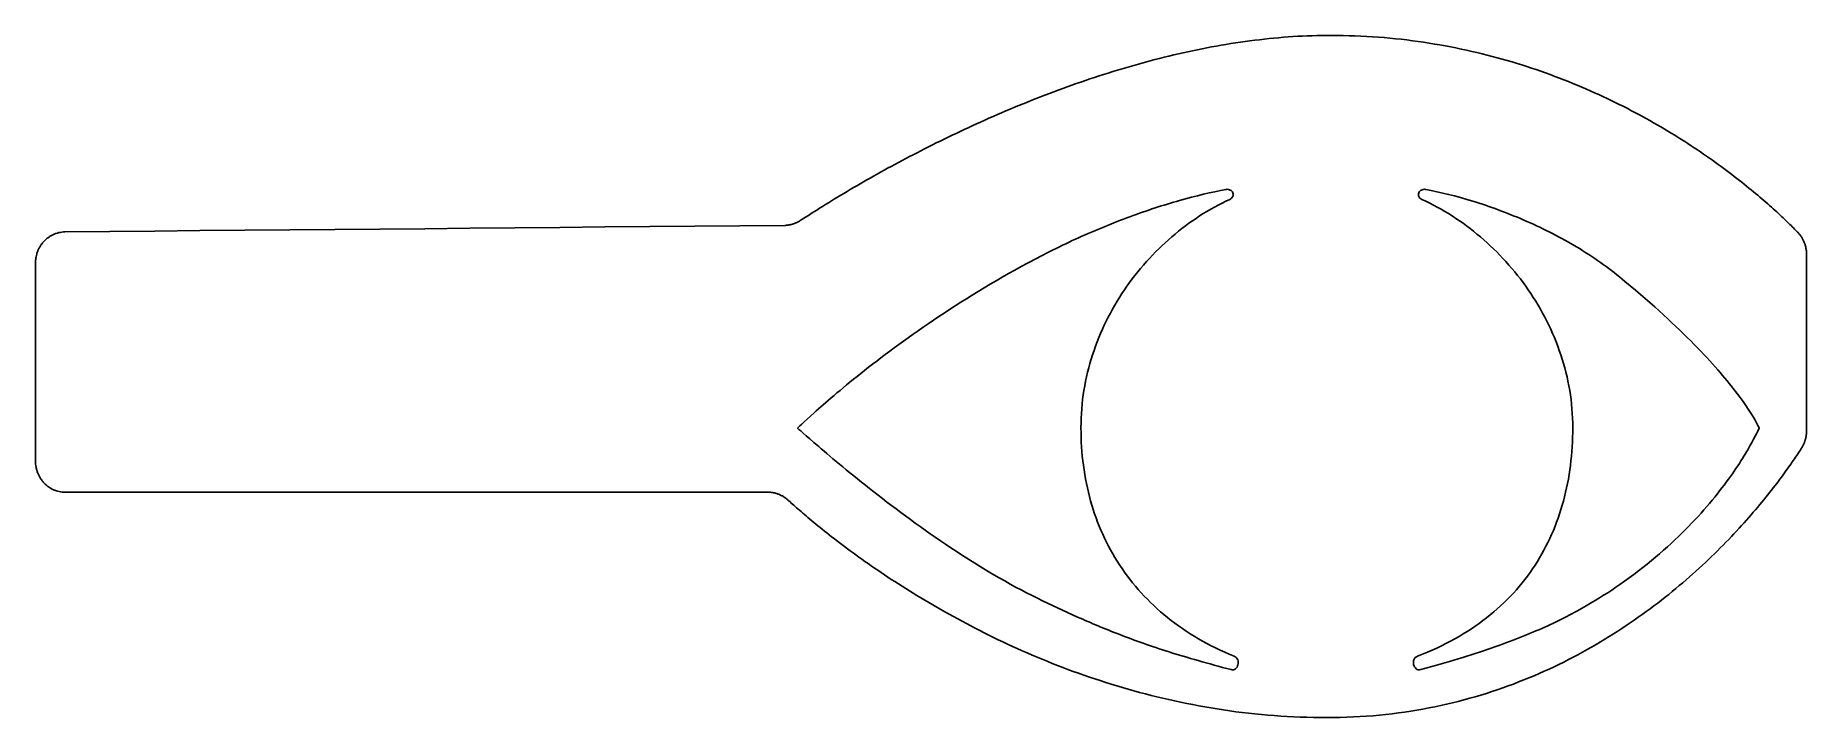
# Model space of a CAD drawing. Extents: x -12 to 131, y -91 to -36.
import ezdxf

# ---------------------------------------------------------------- set-up
doc = ezdxf.new("R2010")
doc.units = 0
doc.layers.add('LAYER_2', color=7, linetype='CONTINUOUS')

msp = doc.modelspace()

# ---------------------------------------------------------------- linework, layer by layer
at = {"layer": 'LAYER_2', "color": 250}
for points, knots in [([(-11.58, -54.56), (-11.58, -54.56), (-11.58, -55.56), (-11.58, -55.56), (-11.58, -55.56), (-11.58, -56.56), (-11.58, -56.56), (-11.58, -56.56), (-11.58, -57.56), (-11.58, -57.56), (-11.58, -57.56), (-11.58, -58.56), (-11.58, -58.56), (-11.58, -58.56), (-11.58, -59.55), (-11.58, -59.55), (-11.58, -59.55), (-11.58, -60.55), (-11.58, -60.55), (-11.58, -60.55), (-11.58, -61.55), (-11.58, -61.55), (-11.58, -61.55), (-11.58, -62.55), (-11.58, -62.55), (-11.58, -62.55), (-11.58, -63.55), (-11.58, -63.55), (-11.58, -63.55), (-11.58, -64.54), (-11.58, -64.54), (-11.58, -64.54), (-11.58, -65.54), (-11.58, -65.54), (-11.58, -65.54), (-11.58, -66.54), (-11.58, -66.54), (-11.58, -66.54), (-11.58, -67.54), (-11.58, -67.54), (-11.58, -67.54), (-11.58, -68.53), (-11.58, -68.53), (-11.58, -68.53), (-11.58, -69.53), (-11.58, -69.53), (-11.58, -69.53), (-11.58, -70.53), (-11.58, -70.53), (-11.58, -70.62), (-11.58, -70.7), (-11.57, -70.79), (-11.56, -70.88), (-11.55, -70.96), (-11.53, -71.04), (-11.52, -71.13), (-11.5, -71.21), (-11.47, -71.29), (-11.45, -71.37), (-11.42, -71.44), (-11.39, -71.52), (-11.36, -71.6), (-11.33, -71.67), (-11.29, -71.74), (-11.26, -71.81), (-11.22, -71.88), (-11.17, -71.95), (-11.13, -72.02), (-11.08, -72.08), (-11.03, -72.15), (-10.98, -72.21), (-10.93, -72.27), (-10.88, -72.33), (-10.82, -72.38), (-10.77, -72.44), (-10.71, -72.49), (-10.65, -72.54), (-10.59, -72.59), (-10.52, -72.64), (-10.46, -72.68), (-10.39, -72.72), (-10.32, -72.76), (-10.26, -72.8), (-10.19, -72.84), (-10.11, -72.87), (-10.04, -72.9), (-9.97, -72.93), (-9.89, -72.96), (-9.82, -72.98), (-9.74, -73), (-9.66, -73.02), (-9.58, -73.04), (-9.5, -73.05), (-9.42, -73.06), (-9.34, -73.07), (-9.26, -73.07), (-9.18, -73.07), (-9.18, -73.07), (-5.63, -73.07), (-5.63, -73.07), (-5.63, -73.07), (-2.08, -73.07), (-2.08, -73.07), (-2.08, -73.07), (1.47, -73.07), (1.47, -73.07), (1.47, -73.07), (5.02, -73.07), (5.02, -73.07), (5.02, -73.07), (8.57, -73.07), (8.57, -73.07), (8.57, -73.07), (12.12, -73.07), (12.12, -73.07), (12.12, -73.07), (15.67, -73.07), (15.67, -73.07), (15.67, -73.07), (19.22, -73.07), (19.22, -73.07), (19.22, -73.07), (22.77, -73.07), (22.77, -73.07), (22.77, -73.07), (26.31, -73.07), (26.31, -73.07), (26.31, -73.07), (29.86, -73.07), (29.86, -73.07), (29.86, -73.07), (33.41, -73.07), (33.41, -73.07), (33.41, -73.07), (36.96, -73.07), (36.96, -73.07), (36.96, -73.07), (40.51, -73.07), (40.51, -73.07), (40.51, -73.07), (44.06, -73.07), (44.06, -73.07), (44.06, -73.07), (47.61, -73.07), (47.61, -73.07), (47.65, -73.07), (47.68, -73.07), (47.72, -73.07), (47.75, -73.07), (47.79, -73.08), (47.83, -73.08), (47.86, -73.08), (47.9, -73.09), (47.93, -73.09), (47.97, -73.1), (48, -73.1), (48.04, -73.11), (48.08, -73.12), (48.11, -73.13), (48.15, -73.13), (48.18, -73.14), (48.22, -73.15), (48.25, -73.16), (48.28, -73.17), (48.32, -73.18), (48.35, -73.2), (48.39, -73.21), (48.42, -73.22), (48.45, -73.23), (48.49, -73.25), (48.52, -73.26), (48.55, -73.27), (48.59, -73.29), (48.62, -73.31), (48.65, -73.32), (48.68, -73.34), (48.72, -73.36), (48.75, -73.37), (48.78, -73.39), (48.81, -73.41), (48.84, -73.43), (48.87, -73.45), (48.9, -73.47), (48.93, -73.49), (48.96, -73.51), (48.99, -73.53), (49.02, -73.55), (49.05, -73.58), (49.08, -73.6), (49.11, -73.62), (49.14, -73.65), (49.16, -73.67), (49.19, -73.7), (49.41, -73.9), (49.68, -74.14), (50, -74.42), (50.32, -74.7), (50.7, -75.02), (51.12, -75.37), (51.54, -75.72), (52.01, -76.1), (52.53, -76.51), (53.04, -76.92), (53.61, -77.35), (54.22, -77.8), (54.83, -78.25), (55.48, -78.72), (56.18, -79.2), (56.88, -79.68), (57.62, -80.17), (58.41, -80.67), (59.19, -81.17), (60.02, -81.68), (60.89, -82.18), (61.75, -82.69), (62.66, -83.19), (63.61, -83.69), (64.55, -84.19), (65.53, -84.69), (66.55, -85.17), (67.57, -85.65), (68.63, -86.12), (69.72, -86.57), (70.81, -87.02), (71.94, -87.45), (73.1, -87.86), (74.26, -88.26), (75.45, -88.64), (76.67, -88.99), (77.89, -89.34), (79.15, -89.66), (80.43, -89.94), (81.71, -90.22), (83.03, -90.47), (84.37, -90.67), (85.71, -90.87), (87.07, -91.02), (88.47, -91.13), (89.86, -91.23), (91.28, -91.29), (92.72, -91.29), (94.18, -91.29), (95.59, -91.22), (96.97, -91.09), (98.34, -90.95), (99.67, -90.76), (100.96, -90.51), (102.25, -90.26), (103.5, -89.95), (104.71, -89.6), (105.91, -89.25), (107.08, -88.85), (108.21, -88.41), (109.33, -87.97), (110.42, -87.5), (111.46, -86.99), (112.5, -86.48), (113.5, -85.94), (114.46, -85.38), (115.42, -84.82), (116.34, -84.23), (117.22, -83.63), (118.1, -83.03), (118.94, -82.42), (119.74, -81.8), (120.53, -81.17), (121.29, -80.54), (122, -79.91), (122.72, -79.28), (123.39, -78.66), (124.03, -78.04), (124.66, -77.42), (125.26, -76.8), (125.81, -76.21), (126.36, -75.61), (126.87, -75.03), (127.34, -74.48), (127.81, -73.93), (128.24, -73.4), (128.63, -72.9), (129.02, -72.4), (129.37, -71.94), (129.68, -71.51), (129.99, -71.08), (130.26, -70.7), (130.49, -70.36), (130.72, -70.03), (130.91, -69.74), (131.05, -69.5), (131.07, -69.48), (131.09, -69.45), (131.1, -69.42), (131.12, -69.4), (131.13, -69.37), (131.15, -69.34), (131.16, -69.32), (131.18, -69.29), (131.19, -69.26), (131.2, -69.23), (131.22, -69.2), (131.23, -69.18), (131.24, -69.15), (131.26, -69.12), (131.27, -69.09), (131.28, -69.06), (131.29, -69.03), (131.3, -69), (131.31, -68.98), (131.32, -68.95), (131.33, -68.92), (131.34, -68.89), (131.35, -68.86), (131.36, -68.83), (131.37, -68.8), (131.38, -68.77), (131.38, -68.74), (131.39, -68.71), (131.4, -68.68), (131.4, -68.65), (131.41, -68.62), (131.42, -68.59), (131.42, -68.56), (131.43, -68.52), (131.43, -68.49), (131.44, -68.46), (131.44, -68.43), (131.44, -68.4), (131.45, -68.37), (131.45, -68.34), (131.45, -68.31), (131.46, -68.28), (131.46, -68.24), (131.46, -68.21), (131.46, -68.18), (131.46, -68.15), (131.46, -68.12), (131.46, -68.09), (131.46, -68.09), (131.46, -67.2), (131.46, -67.2), (131.46, -67.2), (131.46, -66.31), (131.46, -66.31), (131.46, -66.31), (131.46, -65.42), (131.46, -65.42), (131.46, -65.42), (131.46, -64.53), (131.46, -64.53), (131.46, -64.53), (131.46, -63.64), (131.46, -63.64), (131.46, -63.64), (131.46, -62.75), (131.46, -62.75), (131.46, -62.75), (131.46, -61.86), (131.46, -61.86), (131.46, -61.86), (131.46, -60.97), (131.46, -60.97), (131.46, -60.97), (131.46, -60.08), (131.46, -60.08), (131.46, -60.08), (131.46, -59.19), (131.46, -59.19), (131.46, -59.19), (131.46, -58.3), (131.46, -58.3), (131.46, -58.3), (131.46, -57.41), (131.46, -57.41), (131.46, -57.41), (131.46, -56.52), (131.46, -56.52), (131.46, -56.52), (131.46, -55.63), (131.46, -55.63), (131.46, -55.63), (131.46, -54.74), (131.46, -54.74), (131.46, -54.74), (131.46, -53.86), (131.46, -53.86), (131.46, -53.81), (131.46, -53.77), (131.46, -53.73), (131.46, -53.68), (131.46, -53.64), (131.45, -53.6), (131.45, -53.56), (131.44, -53.52), (131.44, -53.47), (131.43, -53.43), (131.42, -53.39), (131.41, -53.35), (131.41, -53.31), (131.4, -53.27), (131.39, -53.23), (131.38, -53.18), (131.37, -53.14), (131.36, -53.1), (131.34, -53.06), (131.33, -53.02), (131.32, -52.98), (131.3, -52.94), (131.29, -52.91), (131.27, -52.87), (131.26, -52.83), (131.24, -52.79), (131.22, -52.75), (131.21, -52.71), (131.19, -52.68), (131.17, -52.64), (131.15, -52.6), (131.13, -52.57), (131.11, -52.53), (131.09, -52.49), (131.07, -52.46), (131.05, -52.42), (131.02, -52.39), (131, -52.36), (130.98, -52.32), (130.95, -52.29), (130.93, -52.25), (130.9, -52.22), (130.87, -52.19), (130.85, -52.16), (130.82, -52.13), (130.79, -52.1), (130.76, -52.06), (130.73, -52.03), (130.53, -51.83), (130.29, -51.59), (130.01, -51.31), (129.73, -51.04), (129.41, -50.74), (129.05, -50.41), (128.69, -50.08), (128.29, -49.72), (127.85, -49.35), (127.42, -48.97), (126.94, -48.58), (126.43, -48.17), (125.91, -47.75), (125.36, -47.33), (124.78, -46.89), (124.19, -46.46), (123.56, -46.01), (122.9, -45.56), (122.24, -45.11), (121.54, -44.66), (120.81, -44.21), (120.08, -43.76), (119.31, -43.3), (118.51, -42.86), (117.71, -42.41), (116.87, -41.97), (116, -41.55), (115.14, -41.12), (114.23, -40.71), (113.3, -40.31), (112.36, -39.91), (111.39, -39.53), (110.39, -39.17), (109.39, -38.81), (108.35, -38.47), (107.29, -38.17), (106.22, -37.86), (105.13, -37.58), (104, -37.33), (102.87, -37.08), (101.72, -36.87), (100.53, -36.69), (99.34, -36.51), (98.13, -36.37), (96.88, -36.28), (95.63, -36.19), (94.36, -36.14), (93.06, -36.13), (92.03, -36.13), (91.01, -36.17), (89.98, -36.23), (88.95, -36.3), (87.92, -36.4), (86.89, -36.53), (85.86, -36.66), (84.83, -36.81), (83.8, -37), (82.77, -37.18), (81.75, -37.39), (80.73, -37.63), (79.71, -37.86), (78.69, -38.12), (77.69, -38.4), (76.68, -38.68), (75.68, -38.98), (74.69, -39.29), (73.7, -39.61), (72.72, -39.94), (71.75, -40.29), (70.78, -40.64), (69.83, -41), (68.89, -41.38), (67.94, -41.75), (67.02, -42.14), (66.11, -42.54), (65.19, -42.93), (64.3, -43.34), (63.42, -43.75), (62.55, -44.16), (61.69, -44.57), (60.86, -44.99), (60.02, -45.41), (59.21, -45.83), (58.41, -46.25), (57.62, -46.67), (56.85, -47.09), (56.11, -47.51), (55.37, -47.93), (54.65, -48.34), (53.97, -48.75), (53.28, -49.16), (52.62, -49.56), (51.99, -49.96), (51.36, -50.35), (50.76, -50.73), (50.19, -51.11), (50.17, -51.12), (50.14, -51.14), (50.12, -51.15), (50.09, -51.17), (50.07, -51.18), (50.05, -51.19), (50.02, -51.21), (50, -51.22), (49.97, -51.23), (49.95, -51.25), (49.92, -51.26), (49.9, -51.27), (49.87, -51.28), (49.85, -51.29), (49.82, -51.3), (49.79, -51.32), (49.77, -51.33), (49.74, -51.34), (49.72, -51.35), (49.69, -51.36), (49.67, -51.36), (49.64, -51.37), (49.61, -51.38), (49.59, -51.39), (49.56, -51.4), (49.53, -51.41), (49.51, -51.41), (49.48, -51.42), (49.45, -51.43), (49.43, -51.43), (49.4, -51.44), (49.37, -51.44), (49.35, -51.45), (49.32, -51.45), (49.29, -51.46), (49.26, -51.46), (49.24, -51.47), (49.21, -51.47), (49.18, -51.47), (49.15, -51.48), (49.13, -51.48), (49.1, -51.48), (49.07, -51.48), (49.04, -51.49), (49.02, -51.49), (48.99, -51.49), (48.96, -51.49), (48.93, -51.49), (48.93, -51.49), (45.3, -51.52), (45.3, -51.52), (45.3, -51.52), (41.67, -51.56), (41.67, -51.56), (41.67, -51.56), (38.03, -51.59), (38.03, -51.59), (38.03, -51.59), (34.4, -51.62), (34.4, -51.62), (34.4, -51.62), (30.77, -51.66), (30.77, -51.66), (30.77, -51.66), (27.13, -51.69), (27.13, -51.69), (27.13, -51.69), (23.5, -51.72), (23.5, -51.72), (23.5, -51.72), (19.87, -51.76), (19.87, -51.76), (19.87, -51.76), (16.23, -51.79), (16.23, -51.79), (16.23, -51.79), (12.6, -51.82), (12.6, -51.82), (12.6, -51.82), (8.97, -51.86), (8.97, -51.86), (8.97, -51.86), (5.34, -51.89), (5.34, -51.89), (5.34, -51.89), (1.7, -51.92), (1.7, -51.92), (1.7, -51.92), (-1.93, -51.96), (-1.93, -51.96), (-1.93, -51.96), (-5.56, -51.99), (-5.56, -51.99), (-5.56, -51.99), (-9.2, -52.02), (-9.2, -52.02), (-9.28, -52.02), (-9.36, -52.03), (-9.44, -52.04), (-9.52, -52.05), (-9.6, -52.06), (-9.68, -52.08), (-9.76, -52.1), (-9.83, -52.12), (-9.91, -52.14), (-9.98, -52.17), (-10.06, -52.2), (-10.13, -52.23), (-10.2, -52.26), (-10.27, -52.3), (-10.34, -52.34), (-10.4, -52.38), (-10.47, -52.42), (-10.53, -52.47), (-10.6, -52.51), (-10.66, -52.56), (-10.72, -52.61), (-10.78, -52.66), (-10.83, -52.72), (-10.89, -52.78), (-10.94, -52.83), (-10.99, -52.89), (-11.04, -52.96), (-11.09, -53.02), (-11.13, -53.08), (-11.18, -53.15), (-11.22, -53.22), (-11.26, -53.29), (-11.3, -53.36), (-11.33, -53.43), (-11.37, -53.5), (-11.4, -53.58), (-11.43, -53.66), (-11.45, -53.73), (-11.48, -53.81), (-11.5, -53.89), (-11.52, -53.97), (-11.53, -54.05), (-11.55, -54.14), (-11.56, -54.22), (-11.57, -54.31), (-11.58, -54.39), (-11.58, -54.48), (-11.58, -54.56)], [0, 0, 0, 0, 1, 1, 1, 2, 2, 2, 3, 3, 3, 4, 4, 4, 5, 5, 5, 6, 6, 6, 7, 7, 7, 8, 8, 8, 9, 9, 9, 10, 10, 10, 11, 11, 11, 12, 12, 12, 13, 13, 13, 14, 14, 14, 15, 15, 15, 16, 16, 16, 17, 17, 17, 18, 18, 18, 19, 19, 19, 20, 20, 20, 21, 21, 21, 22, 22, 22, 23, 23, 23, 24, 24, 24, 25, 25, 25, 26, 26, 26, 27, 27, 27, 28, 28, 28, 29, 29, 29, 30, 30, 30, 31, 31, 31, 32, 32, 32, 33, 33, 33, 34, 34, 34, 35, 35, 35, 36, 36, 36, 37, 37, 37, 38, 38, 38, 39, 39, 39, 40, 40, 40, 41, 41, 41, 42, 42, 42, 43, 43, 43, 44, 44, 44, 45, 45, 45, 46, 46, 46, 47, 47, 47, 48, 48, 48, 49, 49, 49, 50, 50, 50, 51, 51, 51, 52, 52, 52, 53, 53, 53, 54, 54, 54, 55, 55, 55, 56, 56, 56, 57, 57, 57, 58, 58, 58, 59, 59, 59, 60, 60, 60, 61, 61, 61, 62, 62, 62, 63, 63, 63, 64, 64, 64, 65, 65, 65, 66, 66, 66, 67, 67, 67, 68, 68, 68, 69, 69, 69, 70, 70, 70, 71, 71, 71, 72, 72, 72, 73, 73, 73, 74, 74, 74, 75, 75, 75, 76, 76, 76, 77, 77, 77, 78, 78, 78, 79, 79, 79, 80, 80, 80, 81, 81, 81, 82, 82, 82, 83, 83, 83, 84, 84, 84, 85, 85, 85, 86, 86, 86, 87, 87, 87, 88, 88, 88, 89, 89, 89, 90, 90, 90, 91, 91, 91, 92, 92, 92, 93, 93, 93, 94, 94, 94, 95, 95, 95, 96, 96, 96, 97, 97, 97, 98, 98, 98, 99, 99, 99, 100, 100, 100, 101, 101, 101, 102, 102, 102, 103, 103, 103, 104, 104, 104, 105, 105, 105, 106, 106, 106, 107, 107, 107, 108, 108, 108, 109, 109, 109, 110, 110, 110, 111, 111, 111, 112, 112, 112, 113, 113, 113, 114, 114, 114, 115, 115, 115, 116, 116, 116, 117, 117, 117, 118, 118, 118, 119, 119, 119, 120, 120, 120, 121, 121, 121, 122, 122, 122, 123, 123, 123, 124, 124, 124, 125, 125, 125, 126, 126, 126, 127, 127, 127, 128, 128, 128, 129, 129, 129, 130, 130, 130, 131, 131, 131, 132, 132, 132, 133, 133, 133, 134, 134, 134, 135, 135, 135, 136, 136, 136, 137, 137, 137, 138, 138, 138, 139, 139, 139, 140, 140, 140, 141, 141, 141, 142, 142, 142, 143, 143, 143, 144, 144, 144, 145, 145, 145, 146, 146, 146, 147, 147, 147, 148, 148, 148, 149, 149, 149, 150, 150, 150, 151, 151, 151, 152, 152, 152, 153, 153, 153, 154, 154, 154, 155, 155, 155, 156, 156, 156, 157, 157, 157, 158, 158, 158, 159, 159, 159, 160, 160, 160, 161, 161, 161, 162, 162, 162, 163, 163, 163, 164, 164, 164, 165, 165, 165, 166, 166, 166, 167, 167, 167, 168, 168, 168, 169, 169, 169, 170, 170, 170, 171, 171, 171, 172, 172, 172, 173, 173, 173, 174, 174, 174, 175, 175, 175, 176, 176, 176, 177, 177, 177, 178, 178, 178, 179, 179, 179, 180, 180, 180, 181, 181, 181, 182, 182, 182, 183, 183, 183, 184, 184, 184, 185, 185, 185, 186, 186, 186, 187, 187, 187, 188, 188, 188, 189, 189, 189, 190, 190, 190, 191, 191, 191, 192, 192, 192, 193, 193, 193, 194, 194, 194, 195, 195, 195, 196, 196, 196, 197, 197, 197, 198, 198, 198, 199, 199, 199, 200, 200, 200, 201, 201, 201, 202, 202, 202, 203, 203, 203, 204, 204, 204, 205, 205, 205, 206, 206, 206, 207, 207, 207, 208, 208, 208, 209, 209, 209, 210, 210, 210, 211, 211, 211, 212, 212, 212, 213, 213, 213, 214, 214, 214, 215, 215, 215, 216, 216, 216, 217, 217, 217, 218, 218, 218, 219, 219, 219, 220, 220, 220, 221, 221, 221, 222, 222, 222, 223, 223, 223, 224, 224, 224, 224]), ([(85.22, -86.32), (83.18, -85.49), (81.39, -84.44), (79.85, -83.2), (78.31, -81.96), (77.02, -80.53), (75.98, -78.95), (74.95, -77.37), (74.16, -75.63), (73.64, -73.77), (73.12, -71.91), (72.86, -69.93), (72.86, -67.85), (72.86, -65.81), (73.19, -63.82), (73.8, -61.95), (74.41, -60.08), (75.28, -58.31), (76.37, -56.71), (77.45, -55.1), (78.75, -53.66), (80.19, -52.42), (81.62, -51.19), (83.21, -50.16), (84.87, -49.39), (85, -49.33), (85.08, -49.24), (85.12, -49.15), (85.16, -49.06), (85.16, -48.95), (85.12, -48.86), (85.09, -48.77), (85.02, -48.69), (84.92, -48.64), (84.83, -48.59), (84.71, -48.56), (84.58, -48.59), (83.39, -48.81), (82.13, -49.11), (80.82, -49.48), (79.52, -49.85), (78.18, -50.29), (76.81, -50.79), (75.45, -51.3), (74.06, -51.87), (72.67, -52.49), (71.29, -53.12), (69.91, -53.81), (68.55, -54.54), (65.76, -56.04), (63.21, -57.63), (60.94, -59.16), (58.68, -60.69), (56.71, -62.17), (55.08, -63.46), (53.46, -64.76), (52.18, -65.86), (51.31, -66.64), (50.44, -67.42), (49.97, -67.88), (49.97, -67.88), (49.97, -67.88), (50.6, -68.45), (51.68, -69.38), (52.76, -70.32), (54.3, -71.61), (56.13, -73.04), (57.97, -74.48), (60.09, -76.05), (62.35, -77.56), (64.61, -79.06), (67, -80.5), (69.35, -81.64), (70.45, -82.17), (71.51, -82.68), (72.59, -83.16), (73.68, -83.65), (74.79, -84.12), (76, -84.58), (77.21, -85.05), (78.51, -85.51), (79.98, -85.98), (81.46, -86.44), (83.1, -86.92), (84.98, -87.41), (85.12, -87.45), (85.24, -87.42), (85.34, -87.34), (85.44, -87.27), (85.51, -87.15), (85.54, -87.02), (85.58, -86.89), (85.57, -86.74), (85.52, -86.62), (85.47, -86.49), (85.37, -86.38), (85.22, -86.32)], [0, 0, 0, 0, 1, 1, 1, 2, 2, 2, 3, 3, 3, 4, 4, 4, 5, 5, 5, 6, 6, 6, 7, 7, 7, 8, 8, 8, 9, 9, 9, 10, 10, 10, 11, 11, 11, 12, 12, 12, 13, 13, 13, 14, 14, 14, 15, 15, 15, 16, 16, 16, 17, 17, 17, 18, 18, 18, 19, 19, 19, 20, 20, 20, 21, 21, 21, 22, 22, 22, 23, 23, 23, 24, 24, 24, 25, 25, 25, 26, 26, 26, 27, 27, 27, 28, 28, 28, 29, 29, 29, 30, 30, 30, 31, 31, 31, 32, 32, 32, 32]), ([(100.05, -86.32), (102.19, -85.5), (104.05, -84.45), (105.62, -83.22), (107.2, -81.98), (108.5, -80.55), (109.53, -78.97), (110.56, -77.38), (111.32, -75.64), (111.83, -73.78), (112.33, -71.92), (112.58, -69.93), (112.58, -67.85), (112.58, -65.81), (112.24, -63.82), (111.61, -61.95), (110.99, -60.08), (110.09, -58.31), (108.99, -56.71), (107.88, -55.1), (106.57, -53.66), (105.12, -52.42), (103.66, -51.19), (102.07, -50.16), (100.4, -49.39), (100.27, -49.33), (100.19, -49.24), (100.15, -49.15), (100.12, -49.06), (100.12, -48.95), (100.15, -48.86), (100.19, -48.77), (100.26, -48.69), (100.35, -48.64), (100.44, -48.59), (100.56, -48.56), (100.69, -48.59), (101.89, -48.81), (103.18, -49.13), (104.52, -49.54), (105.86, -49.96), (107.25, -50.47), (108.62, -51.06), (110, -51.66), (111.37, -52.35), (112.68, -53.11), (113.98, -53.88), (115.23, -54.73), (116.36, -55.66), (118.72, -57.6), (120.61, -59.33), (122.11, -60.84), (123.61, -62.35), (124.72, -63.63), (125.54, -64.67), (126.35, -65.72), (126.88, -66.52), (127.2, -67.06), (127.51, -67.6), (127.63, -67.88), (127.63, -67.88), (127.63, -67.88), (127.45, -68.3), (127.05, -69.04), (126.65, -69.77), (126.03, -70.81), (125.15, -72.02), (124.27, -73.24), (123.12, -74.64), (121.67, -76.1), (120.22, -77.56), (118.47, -79.08), (116.37, -80.54), (115.53, -81.12), (114.64, -81.69), (113.66, -82.26), (112.67, -82.83), (111.58, -83.4), (110.32, -83.97), (109.07, -84.53), (107.64, -85.1), (105.99, -85.67), (104.34, -86.25), (102.46, -86.83), (100.3, -87.41), (100.16, -87.45), (100.03, -87.42), (99.93, -87.34), (99.84, -87.26), (99.76, -87.14), (99.73, -87.01), (99.7, -86.88), (99.7, -86.74), (99.75, -86.61), (99.8, -86.49), (99.9, -86.38), (100.05, -86.32)], [0, 0, 0, 0, 1, 1, 1, 2, 2, 2, 3, 3, 3, 4, 4, 4, 5, 5, 5, 6, 6, 6, 7, 7, 7, 8, 8, 8, 9, 9, 9, 10, 10, 10, 11, 11, 11, 12, 12, 12, 13, 13, 13, 14, 14, 14, 15, 15, 15, 16, 16, 16, 17, 17, 17, 18, 18, 18, 19, 19, 19, 20, 20, 20, 21, 21, 21, 22, 22, 22, 23, 23, 23, 24, 24, 24, 25, 25, 25, 26, 26, 26, 27, 27, 27, 28, 28, 28, 29, 29, 29, 30, 30, 30, 31, 31, 31, 32, 32, 32, 32])]:
    msp.add_open_spline(points, degree=3, knots=knots, dxfattribs=at)

doc.saveas('drawing.dxf')
